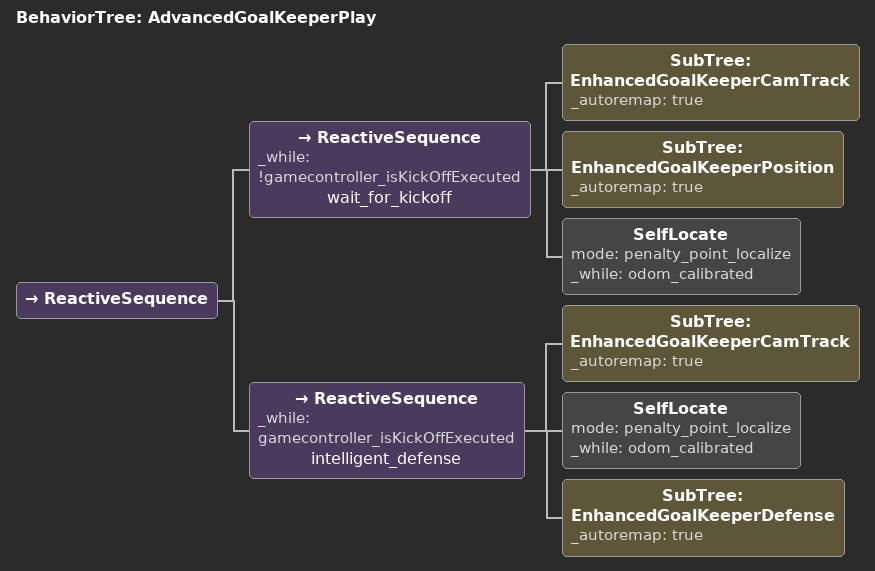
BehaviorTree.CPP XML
<root BTCPP_format="4" >
   <include path="./subtree_cam_find_and_track_ball.xml" />
   <include path="./subtree_enhanced_goal_keeper_cam_track.xml" />
   <include path="./subtree_enhanced_goal_keeper_position.xml" />
   <include path="./subtree_enhanced_goal_keeper_defense.xml" />
   <BehaviorTree ID="AdvancedGoalKeeperPlay">
      <ReactiveSequence >
         <!-- 等待开球执行前的准备阶段 -->
         <ReactiveSequence _while="!gamecontroller_isKickOffExecuted" name="wait_for_kickoff">
            <!-- 增强型头部跟踪球（支持360度搜索） -->
            <SubTree ID="EnhancedGoalKeeperCamTrack" _autoremap="true" />
            <!-- 移动到球门中间，智能选择90度或-90度朝向 -->
            <SubTree ID="EnhancedGoalKeeperPosition" _autoremap="true" />
            <!-- 自我定位 -->
            <SelfLocate mode="penalty_point_localize" _while="odom_calibrated" />
         </ReactiveSequence>

         <!-- 开球后的三层智能防守策略 -->
         <ReactiveSequence _while="gamecontroller_isKickOffExecuted" name="intelligent_defense">
            <!-- 持续增强型头部跟踪球（支持360度搜索） -->
            <SubTree ID="EnhancedGoalKeeperCamTrack" _autoremap="true" />
            <!-- 持续自我定位 -->
            <SelfLocate mode="penalty_point_localize" _while="odom_calibrated" />

            <!-- 增强型三层防守策略 (支持90度和-90度朝向) -->
            <SubTree ID="EnhancedGoalKeeperDefense" _autoremap="true" />
         </ReactiveSequence>
      </ReactiveSequence>
   </BehaviorTree>
</root>
